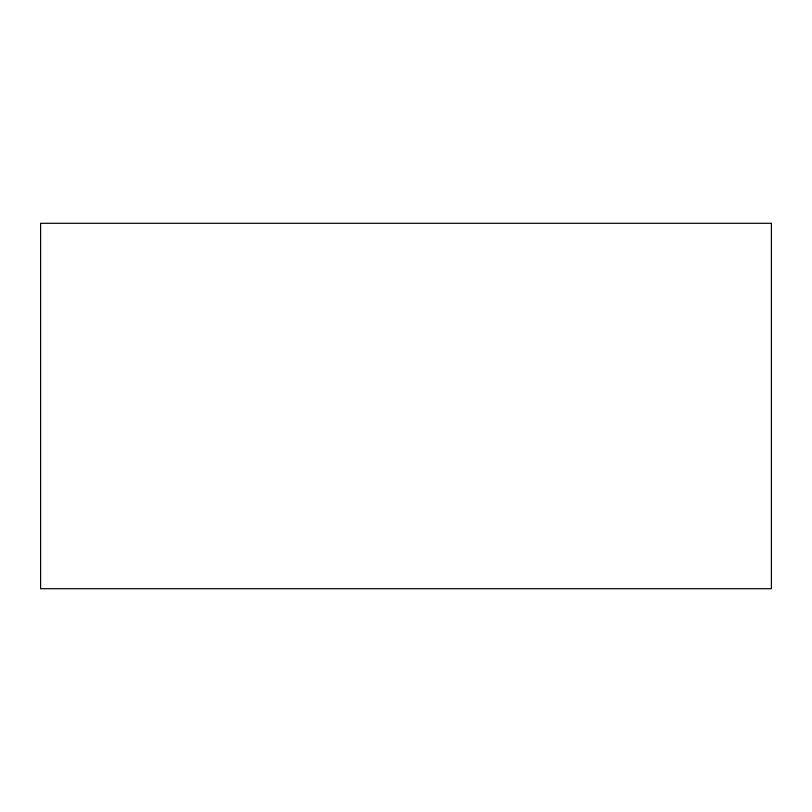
<?xml version="1.0" encoding="UTF-8"?>
<svg xmlns="http://www.w3.org/2000/svg" width="812" height="812" viewBox="0 0 812 812"><rect width="100%" height="100%" fill="white"/><g stroke="black" fill="none" stroke-linecap="round" stroke-linejoin="round"><path stroke-width="1.22" d="M771.4 223.3L40.6 223.3L40.6 588.7L771.4 588.7L771.4 223.3"/></g></svg>
